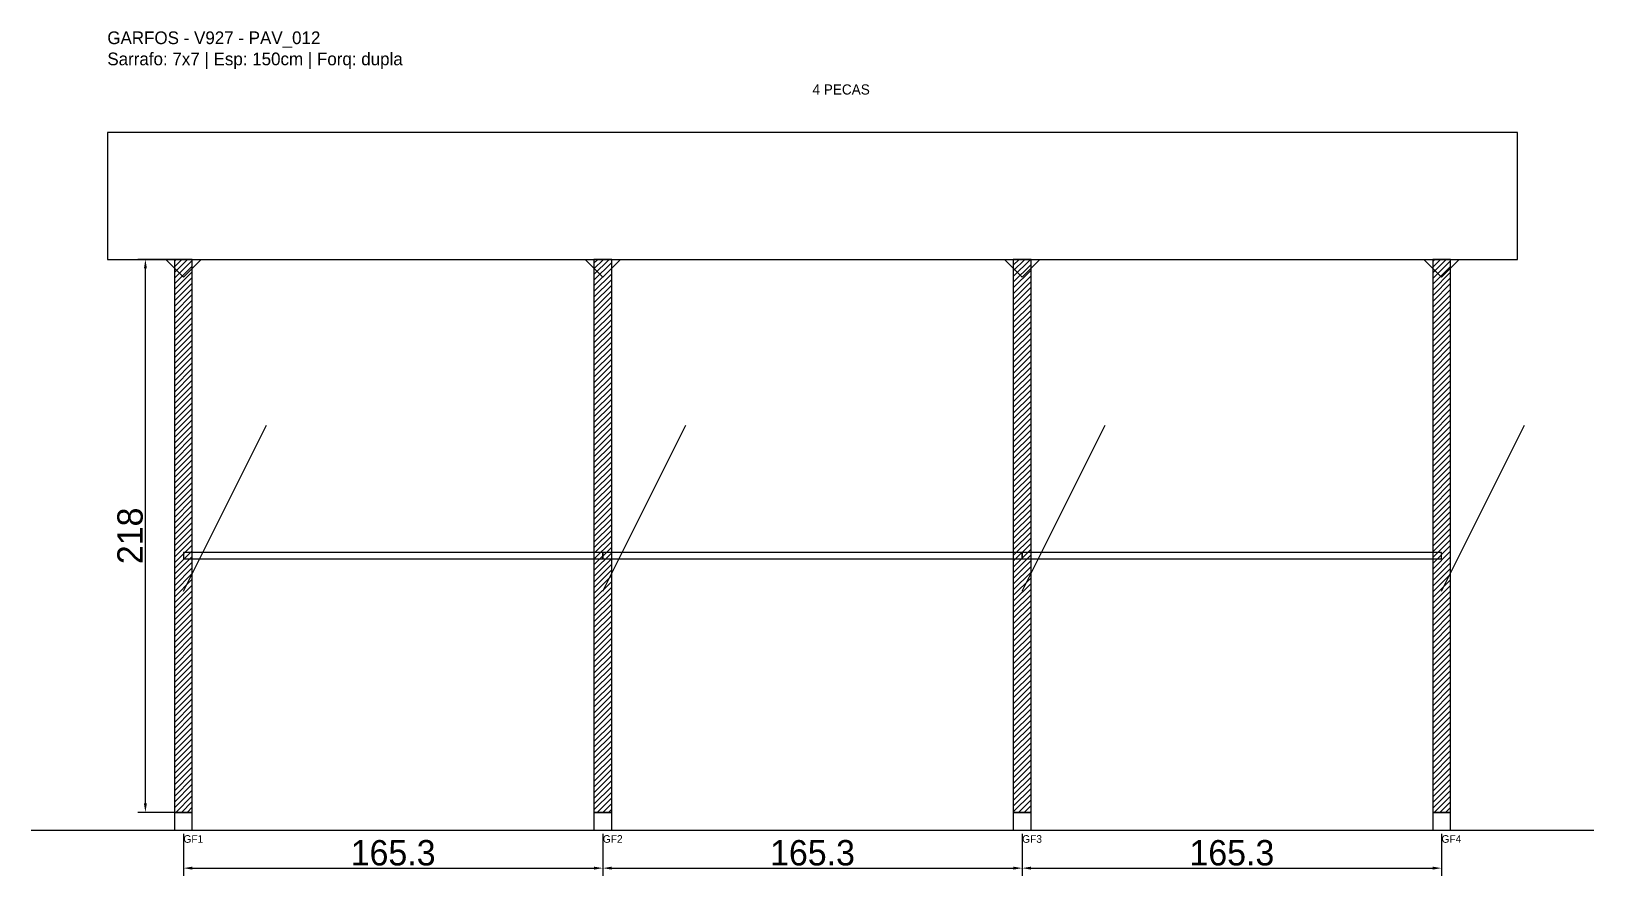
# Model space of a CAD drawing. Header units: metres. Extents: x -30 to 586, y -25 to 308.
import ezdxf

# ---------------------------------------------------------------- set-up
doc = ezdxf.new("R2010")
doc.units = ezdxf.units.M
for name, color, linetype in [('BARRA_ANCORAGEM', 1, 'Continuous'), ('COTA', 241, 'Continuous'), ('GARFOS OK', 3, 'Continuous'), ('NOME DA VIGA', 6, 'Continuous'), ('SARR_7x7', 40, 'Continuous'), ('TIRAS REESCORAMENTO', 252, 'Continuous'), ('VIGAS', 3, 'Continuous')]:
    doc.layers.add(name, color=color, linetype=linetype)
doc.dimstyles.new('EZ DXF', dxfattribs={"dimtxt": 10, "dimasz": 3.5, "dimexe": 3, "dimexo": 1.5, "dimgap": 1, "dimtad": 1, "dimdec": 1, "dimdsep": 46, "dimcen": 2.5, "dimazin": 3, "dimtfac": 1, "dimtmove": 0, "dimatfit": 3})

msp = doc.modelspace()

# ---------------------------------------------------------------- hatches: boundary and pattern name
at = {"layer": 'COTA'}
h = msp.add_hatch(dxfattribs=at)
h.set_pattern_fill('ANSI31', scale=0.5)
h.paths.add_polyline_path([(26.5, 0), (33.5, 0), (33.5, 218), (26.5, 218)])
h = msp.add_hatch(dxfattribs=at)
h.set_pattern_fill('ANSI31', scale=0.5)
h.paths.add_polyline_path([(191.83, 0), (198.83, 0), (198.83, 218), (191.83, 218)])
h = msp.add_hatch(dxfattribs=at)
h.set_pattern_fill('ANSI31', scale=0.5)
h.paths.add_polyline_path([(357.15, 0), (364.15, 0), (364.15, 218), (357.15, 218)])
h = msp.add_hatch(dxfattribs=at)
h.set_pattern_fill('ANSI31', scale=0.5)
h.paths.add_polyline_path([(522.48, 0), (529.48, 0), (529.48, 218), (522.48, 218)])

# ---------------------------------------------------------------- linework, layer by layer
at = {"layer": 'BARRA_ANCORAGEM'}
for p, q in [((30, 87.2), (62.7, 152.6)), ((195.33, 87.2), (228.03, 152.6)), ((360.65, 87.2), (393.35, 152.6)), ((525.98, 87.2), (558.68, 152.6))]:
    msp.add_line(p, q, dxfattribs=at)
at = {"layer": 'GARFOS OK'}
for p, q in [((30, 211), (23, 218)), ((23, 218), (37, 218)), ((30, 211), (37, 218)), ((195.33, 211), (188.33, 218)), ((188.33, 218), (202.33, 218)), ((195.33, 211), (202.33, 218)), ((360.65, 211), (353.65, 218)), ((353.65, 218), (367.65, 218)), ((360.65, 211), (367.65, 218)), ((525.98, 211), (518.98, 218)), ((518.98, 218), (532.98, 218)), ((525.98, 211), (532.98, 218))]:
    msp.add_line(p, q, dxfattribs=at)
at = {"layer": 'GARFOS OK', "linetype": 'CONTINUOUS'}
msp.add_line((-30, -7), (585.98, -7), dxfattribs=at)
at = {"layer": 'GARFOS OK'}
for points in [[(26.5, 0), (33.5, 0), (33.5, 218), (26.5, 218), (26.5, 0)], [(191.83, 0), (198.83, 0), (198.83, 218), (191.83, 218), (191.83, 0)], [(357.15, 0), (364.15, 0), (364.15, 218), (357.15, 218), (357.15, 0)], [(522.48, 0), (529.48, 0), (529.48, 218), (522.48, 218), (522.48, 0)]]:
    msp.add_lwpolyline(points, dxfattribs=at)
at = {"layer": 'SARR_7x7'}
for points in [[(26.5, -7), (33.5, -7), (33.5, 0), (26.5, 0), (26.5, -7)], [(191.83, -7), (198.83, -7), (198.83, 0), (191.83, 0), (191.83, -7)], [(357.15, -7), (364.15, -7), (364.15, 0), (357.15, 0), (357.15, -7)], [(522.48, -7), (529.48, -7), (529.48, 0), (522.48, 0), (522.48, -7)]]:
    msp.add_lwpolyline(points, dxfattribs=at)
at = {"layer": 'TIRAS REESCORAMENTO'}
for points in [[(30, 100), (195.33, 100), (195.33, 102.5), (30, 102.5), (30, 100)], [(195.33, 100), (360.65, 100), (360.65, 102.5), (195.33, 102.5), (195.33, 100)], [(360.65, 100), (525.98, 100), (525.98, 102.5), (360.65, 102.5), (360.65, 100)]]:
    msp.add_lwpolyline(points, dxfattribs=at)
at = {"layer": 'VIGAS'}
msp.add_lwpolyline([(0, 218), (555.98, 218), (555.98, 268), (0, 268), (0, 218)], dxfattribs=at)

# ---------------------------------------------------------------- texts
at = {"layer": 'NOME DA VIGA'}
for s, height, p in [('4 PECAS', 4, (277.99, 283)), ('GF1', 3, (30, -12)), ('GF2', 3, (195.33, -12)), ('GF3', 3, (360.65, -12)), ('GF4', 3, (525.98, -12))]:
    msp.add_text(s, height=height, dxfattribs=at).set_placement(p)
at = {"layer": 'NOME DA VIGA', "insert": (0, 293), "char_height": 5, "attachment_point": 7}
msp.add_mtext('GARFOS - V927 - PAV_012\\PSarrafo: 7x7 | Esp: 150cm | Forq: dupla', dxfattribs=at)

# ---------------------------------------------------------------- dimensions: what is measured, and where the dimension line sits
at = {"layer": 'COTA'}
msp.add_linear_dim(base=(15, 0), p1=(30, 0), p2=(30, 218), angle=90, dimstyle='EZ DXF', dxfattribs=at).render()
for base, p1, p2 in [((30, -22), (30, -7), (195.33, -7)), ((195.33, -22), (195.33, -7), (360.65, -7)), ((360.65, -22), (360.65, -7), (525.98, -7))]:
    msp.add_linear_dim(base=base, p1=p1, p2=p2, dimstyle='EZ DXF', dxfattribs=at).render()

doc.saveas('drawing.dxf')
